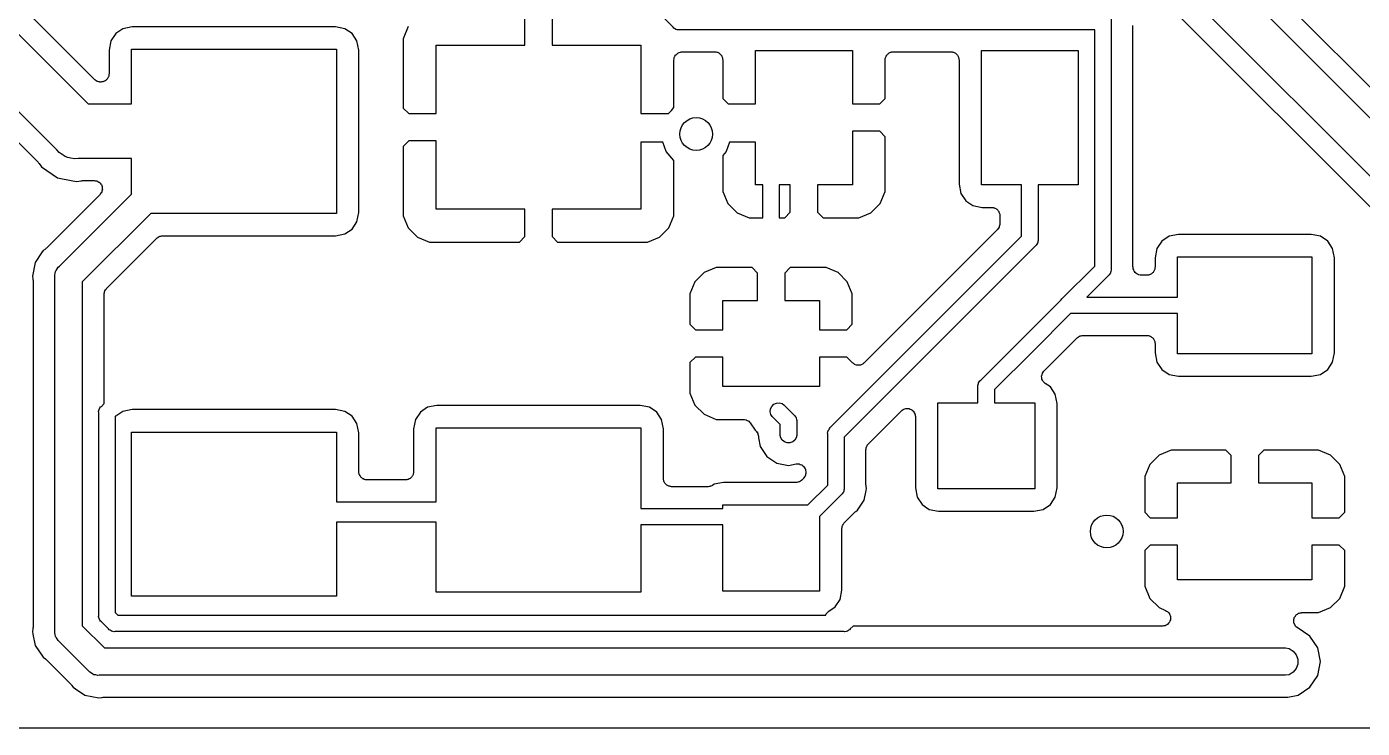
# Model space of a CAD drawing. Extents: x 86.1 to 122.5, y -104.2 to -55.1.
# Drawn here: x 93.74 to 106.16, y -104.24 to -97.72 of the extents above; entities that cross this region are included whole.
import ezdxf

# ---------------------------------------------------------------- set-up
doc = ezdxf.new("R2010")
doc.units = 0
doc.header["$MEASUREMENT"] = 0
doc.layers.add('BLACK', color=7, linetype='CONTINUOUS')

msp = doc.modelspace()

# ---------------------------------------------------------------- linework, layer by layer
at = {"layer": 'BLACK', "linetype": 'CONTINUOUS'}
for p, q in [((90.932, -95.0638), (94.3109, -98.4427)), ((94.3727, -98.2172), (91.1575, -95.002)), ((94.0182, -98.8685), (90.5062, -95.3565)), ((90.3919, -95.5295), (93.8452, -98.9828)), ((107.633, -99.6902), (103.451, -95.5085)), ((103.281, -95.6254), (107.577, -99.9212)), ((107.307, -100.191), (103.061, -95.9447)), ((99.7484, -97.7298), (98.6326, -96.614)), ((104.137, -97.3075), (107.076, -100.247)), ((103.821, -97.4878), (103.821, -99.9778)), ((97.2874, -97.7239), (97.241, -97.836)), ((98.3713, -97.8966), (98.3713, -97.6424)), ((98.6253, -97.6424), (98.6253, -97.8966)), ((104.024, -99.9461), (104.024, -97.7133)), ((94.5672, -97.7882), (94.5223, -97.8554)), ((94.6344, -97.7433), (94.5672, -97.7882)), ((94.7212, -97.726), (94.6344, -97.7433)), ((96.6112, -97.726), (94.7212, -97.726)), ((96.698, -97.7433), (96.6112, -97.726)), ((96.7652, -97.7882), (96.698, -97.7433)), ((96.8101, -97.8554), (96.7652, -97.7882)), ((97.241, -97.836), (97.241, -98.481)), ((99.7549, -97.7375), (99.7484, -97.7298)), ((99.7636, -97.7426), (99.7549, -97.7375)), ((99.7719, -97.7484), (99.7636, -97.7426)), ((99.7752, -97.7492), (99.7719, -97.7484)), ((99.7781, -97.7509), (99.7752, -97.7492)), ((99.7881, -97.7527), (99.7781, -97.7509)), ((99.7979, -97.7553), (99.7881, -97.7527)), ((99.8079, -97.7544), (99.7979, -97.7553)), ((103.669, -97.7544), (99.8079, -97.7544)), ((103.669, -99.9495), (103.669, -97.7544)), ((94.5223, -97.8554), (94.505, -97.9422)), ((94.505, -97.9422), (94.505, -98.1633)), ((94.7137, -98.4427), (94.7137, -97.9347)), ((94.7137, -97.9347), (96.6187, -97.9347)), ((96.6187, -97.9347), (96.6187, -99.4587)), ((96.8274, -97.9422), (96.8101, -97.8554)), ((96.8274, -99.4512), (96.8274, -97.9422)), ((97.5458, -98.5316), (97.5458, -97.8966)), ((97.5458, -97.8966), (98.3713, -97.8966)), ((98.6253, -97.8966), (99.4508, -97.8966)), ((99.4508, -97.8966), (99.4508, -98.5316)), ((99.7829, -97.9784), (99.7923, -97.9703)), ((99.7923, -97.9703), (99.793, -97.9699)), ((99.793, -97.9699), (99.7937, -97.9694)), ((99.7937, -97.9694), (99.8053, -97.9652)), ((99.8053, -97.9652), (99.8169, -97.9607)), ((99.8169, -97.9607), (99.8248, -97.9591)), ((99.8248, -97.9591), (99.8322, -97.9589)), ((99.8322, -97.9589), (99.8396, -97.9576)), ((99.8396, -97.9576), (100.135, -97.9576)), ((100.135, -97.9576), (100.142, -97.9588)), ((100.142, -97.9588), (100.148, -97.9588)), ((100.148, -97.9588), (100.155, -97.9611)), ((100.155, -97.9611), (100.161, -97.9622)), ((100.161, -97.9622), (100.167, -97.9656)), ((100.167, -97.9656), (100.173, -97.9678)), ((100.173, -97.9678), (100.178, -97.9721)), ((100.178, -97.9721), (100.184, -97.9755)), ((100.516, -98.4427), (100.516, -97.9447)), ((100.516, -97.9447), (101.416, -97.9447)), ((101.416, -97.9447), (101.416, -98.4427)), ((101.748, -97.9755), (101.754, -97.9721)), ((101.754, -97.9721), (101.759, -97.9678)), ((101.759, -97.9678), (101.765, -97.9656)), ((101.765, -97.9656), (101.771, -97.9622)), ((101.771, -97.9622), (101.778, -97.9611)), ((101.778, -97.9611), (101.784, -97.9588)), ((101.784, -97.9588), (101.791, -97.9588)), ((101.791, -97.9588), (101.797, -97.9576)), ((101.797, -97.9576), (102.331, -97.9576)), ((102.331, -97.9576), (102.338, -97.9588)), ((102.338, -97.9588), (102.345, -97.9588)), ((102.345, -97.9588), (102.351, -97.9611)), ((102.351, -97.9611), (102.357, -97.9622)), ((102.357, -97.9622), (102.363, -97.9656)), ((102.363, -97.9656), (102.369, -97.9678)), ((102.369, -97.9678), (102.375, -97.9721)), ((102.375, -97.9721), (102.38, -97.9755)), ((102.616, -99.1947), (102.616, -97.9447)), ((102.616, -97.9447), (103.516, -97.9447)), ((103.516, -97.9447), (103.516, -99.1947)), ((99.7556, -98.0354), (99.7577, -98.0232)), ((99.7556, -98.4768), (99.7556, -98.0354)), ((99.7577, -98.0232), (99.7596, -98.0109)), ((99.7596, -98.0109), (99.76, -98.0102)), ((99.76, -98.0102), (99.7602, -98.0093)), ((99.7602, -98.0093), (99.7664, -97.9986)), ((99.7664, -97.9986), (99.7724, -97.9877)), ((99.7724, -97.9877), (99.773, -97.9871)), ((99.773, -97.9871), (99.7734, -97.9864)), ((99.7734, -97.9864), (99.7829, -97.9784)), ((100.184, -97.9755), (100.188, -97.9806)), ((100.188, -97.9806), (100.194, -97.9849)), ((100.194, -97.9849), (100.197, -97.9906)), ((100.197, -97.9906), (100.201, -97.9957)), ((100.201, -97.9957), (100.203, -98.002)), ((100.203, -98.002), (100.207, -98.0078)), ((100.207, -98.0078), (100.208, -98.0143)), ((100.208, -98.0143), (100.21, -98.0206)), ((100.21, -98.0206), (100.21, -98.0273)), ((100.21, -98.0273), (100.211, -98.0338)), ((100.211, -98.0338), (100.211, -98.3921)), ((101.721, -98.0338), (101.722, -98.0273)), ((101.721, -98.3921), (101.721, -98.0338)), ((101.722, -98.0206), (101.724, -98.0143)), ((101.722, -98.0273), (101.722, -98.0206)), ((101.724, -98.0143), (101.726, -98.0078)), ((101.726, -98.0078), (101.729, -98.002)), ((101.729, -98.002), (101.731, -97.9957)), ((101.731, -97.9957), (101.735, -97.9906)), ((101.735, -97.9906), (101.739, -97.9849)), ((101.739, -97.9849), (101.744, -97.9806)), ((101.744, -97.9806), (101.748, -97.9755)), ((102.38, -97.9755), (102.385, -97.9806)), ((102.385, -97.9806), (102.39, -97.9849)), ((102.39, -97.9849), (102.393, -97.9906)), ((102.393, -97.9906), (102.397, -97.9957)), ((102.397, -97.9957), (102.4, -98.002)), ((102.4, -98.002), (102.403, -98.0078)), ((102.403, -98.0078), (102.404, -98.0143)), ((102.404, -98.0143), (102.406, -98.0206)), ((102.406, -98.0206), (102.406, -98.0273)), ((102.406, -98.0273), (102.408, -98.0338)), ((102.408, -98.0338), (102.408, -99.1872)), ((94.3755, -98.2191), (94.3727, -98.2172)), ((94.3776, -98.2217), (94.3755, -98.2191)), ((94.3863, -98.2266), (94.3776, -98.2217)), ((94.4778, -98.2217), (94.472, -98.225)), ((94.4821, -98.2166), (94.4778, -98.2217)), ((94.4872, -98.2123), (94.4821, -98.2166)), ((94.4905, -98.2065), (94.4872, -98.2123)), ((94.4948, -98.2014), (94.4905, -98.2065)), ((94.4971, -98.1951), (94.4948, -98.2014)), ((94.5004, -98.1894), (94.4971, -98.1951)), ((94.5016, -98.1828), (94.5004, -98.1894)), ((94.5038, -98.1765), (94.5016, -98.1828)), ((94.505, -98.1633), (94.5038, -98.1699)), ((94.5038, -98.1699), (94.5038, -98.1765)), ((94.3944, -98.2324), (94.3863, -98.2266)), ((94.3977, -98.2332), (94.3944, -98.2324)), ((94.4006, -98.2349), (94.3977, -98.2332)), ((94.4104, -98.2366), (94.4006, -98.2349)), ((94.4123, -98.2372), (94.4104, -98.2366)), ((94.4156, -98.2383), (94.4123, -98.2372)), ((94.4167, -98.2383), (94.4156, -98.2383)), ((94.42, -98.2392), (94.4167, -98.2383)), ((94.4233, -98.2389), (94.42, -98.2392)), ((94.4266, -98.2395), (94.4233, -98.2389)), ((94.4288, -98.2395), (94.4266, -98.2395)), ((94.4354, -98.2383), (94.4288, -98.2395)), ((94.442, -98.2383), (94.4354, -98.2383)), ((94.4459, -98.2369), (94.442, -98.2383)), ((94.4463, -98.2369), (94.4459, -98.2369)), ((94.4476, -98.2363), (94.4463, -98.2369)), ((94.4483, -98.2361), (94.4476, -98.2363)), ((94.4549, -98.2349), (94.4483, -98.2361)), ((94.4606, -98.2316), (94.4549, -98.2349)), ((94.4669, -98.2293), (94.4606, -98.2316)), ((94.472, -98.225), (94.4669, -98.2293)), ((94.3109, -98.4427), (94.7137, -98.4427)), ((100.211, -98.3921), (100.262, -98.4427)), ((100.262, -98.4427), (100.516, -98.4427)), ((101.416, -98.4427), (101.67, -98.4427)), ((101.67, -98.4427), (101.721, -98.3921)), ((97.241, -98.481), (97.2916, -98.5316)), ((97.2916, -98.5316), (97.5458, -98.5316)), ((99.4508, -98.5316), (99.705, -98.5316)), ((99.705, -98.5316), (99.7339, -98.5027)), ((99.7339, -98.5027), (99.7556, -98.4768)), ((101.416, -98.6967), (101.416, -99.1947)), ((101.67, -98.6967), (101.416, -98.6967)), ((101.721, -98.7473), (101.67, -98.6967)), ((97.2916, -98.7856), (97.241, -98.8362)), ((97.241, -98.8362), (97.241, -99.4812)), ((97.5458, -98.7856), (97.2916, -98.7856)), ((97.5458, -99.4206), (97.5458, -98.7856)), ((99.4508, -98.7983), (99.4508, -99.4206)), ((99.6541, -98.7983), (99.4508, -98.7983)), ((99.685, -98.8833), (99.6541, -98.7983)), ((100.274, -98.7983), (100.243, -98.8833)), ((100.516, -98.7983), (100.274, -98.7983)), ((100.516, -99.1947), (100.516, -98.7983)), ((101.721, -99.2553), (101.721, -98.7473)), ((94.0399, -98.8943), (94.0182, -98.8685)), ((94.0691, -98.9111), (94.0399, -98.8943)), ((94.0967, -98.9305), (94.0691, -98.9111)), ((94.1076, -98.9334), (94.0967, -98.9305)), ((94.1175, -98.9391), (94.1076, -98.9334)), ((94.1507, -98.9449), (94.1175, -98.9391)), ((94.1832, -98.9536), (94.1507, -98.9449)), ((94.2168, -98.9507), (94.1832, -98.9536)), ((94.7137, -98.9507), (94.2168, -98.9507)), ((94.7137, -99.2791), (94.7137, -98.9507)), ((99.7556, -98.9674), (99.685, -98.8833)), ((100.243, -98.8833), (100.211, -98.9215)), ((100.211, -98.9215), (100.211, -99.2553)), ((93.8452, -98.9828), (93.8495, -98.989)), ((93.8495, -98.989), (93.8547, -98.9944)), ((93.8547, -98.9944), (93.8761, -99.0263)), ((93.8761, -99.0263), (94.0273, -99.1274)), ((99.7556, -99.4812), (99.7556, -98.9674)), ((94.0273, -99.1274), (94.168, -99.1554)), ((94.168, -99.1554), (94.168, -99.1554)), ((94.168, -99.1554), (94.2057, -99.1629)), ((94.2057, -99.1629), (94.2433, -99.1554)), ((94.2433, -99.1554), (94.2508, -99.1552)), ((94.2508, -99.1552), (94.2582, -99.1539)), ((94.2582, -99.1539), (94.3675, -99.1539)), ((94.3675, -99.1539), (94.3774, -99.1556)), ((94.3774, -99.1556), (94.3873, -99.1565)), ((94.3873, -99.1565), (94.3903, -99.1579)), ((94.3903, -99.1579), (94.3936, -99.1585)), ((94.3936, -99.1585), (94.4022, -99.1635)), ((94.4022, -99.1635), (94.4113, -99.1677)), ((94.4113, -99.1677), (94.4136, -99.17)), ((94.4136, -99.17), (94.4165, -99.1717)), ((94.4165, -99.1717), (94.4229, -99.1794)), ((94.4229, -99.1794), (94.43, -99.1864)), ((94.43, -99.1864), (94.4314, -99.1894)), ((94.4314, -99.1894), (94.4335, -99.192)), ((94.4335, -99.192), (94.4369, -99.2014)), ((94.4369, -99.2014), (94.4411, -99.2104)), ((94.4411, -99.2104), (94.4414, -99.2137)), ((94.4414, -99.2137), (94.4426, -99.2169)), ((100.584, -99.1947), (100.516, -99.1947)), ((100.584, -99.4995), (100.584, -99.1947)), ((100.737, -99.1947), (100.737, -99.4995)), ((100.839, -99.1947), (100.737, -99.1947)), ((100.839, -99.4489), (100.839, -99.1947)), ((101.416, -99.1947), (101.093, -99.1947)), ((101.093, -99.1947), (101.093, -99.4489)), ((102.408, -99.1872), (102.425, -99.274)), ((102.99, -99.1947), (102.616, -99.1947)), ((102.99, -99.6718), (102.99, -99.1947)), ((103.516, -99.1947), (103.142, -99.1947)), ((103.142, -99.1947), (103.142, -99.7)), ((94.4214, -99.284), (93.9243, -99.7811)), ((94.0436, -99.9492), (94.7137, -99.2791)), ((94.4271, -99.2758), (94.4214, -99.284)), ((94.4335, -99.2682), (94.4271, -99.2758)), ((94.4347, -99.2651), (94.4335, -99.2682)), ((94.4366, -99.2623), (94.4347, -99.2651)), ((94.4392, -99.2527), (94.4366, -99.2623)), ((94.4426, -99.2433), (94.4392, -99.2527)), ((94.4426, -99.2169), (94.4426, -99.2268)), ((94.4426, -99.2268), (94.4435, -99.2367)), ((94.4435, -99.2367), (94.4426, -99.24)), ((94.4426, -99.24), (94.4426, -99.2433)), ((100.211, -99.2553), (100.258, -99.3674)), ((101.675, -99.3674), (101.721, -99.2553)), ((102.425, -99.274), (102.47, -99.3412)), ((94.8933, -99.4587), (94.2565, -100.096)), ((96.6187, -99.4587), (94.8933, -99.4587)), ((96.8101, -99.538), (96.8274, -99.4512)), ((98.3713, -99.4206), (97.5458, -99.4206)), ((98.3713, -99.6748), (98.3713, -99.4206)), ((99.4508, -99.4206), (98.6253, -99.4206)), ((98.6253, -99.4206), (98.6253, -99.6748)), ((100.258, -99.3674), (100.344, -99.4531)), ((100.344, -99.4531), (100.456, -99.4995)), ((100.789, -99.4995), (100.839, -99.4489)), ((101.093, -99.4489), (101.144, -99.4995)), ((101.477, -99.4995), (101.589, -99.4531)), ((101.589, -99.4531), (101.675, -99.3674)), ((102.47, -99.3412), (102.537, -99.3861)), ((102.537, -99.3861), (102.624, -99.4034)), ((102.624, -99.4034), (102.711, -99.4034)), ((102.711, -99.4034), (102.717, -99.4045)), ((102.717, -99.4045), (102.724, -99.4045)), ((102.724, -99.4045), (102.73, -99.4068)), ((102.73, -99.4068), (102.737, -99.408)), ((102.737, -99.408), (102.742, -99.4113)), ((102.742, -99.4113), (102.749, -99.4136)), ((102.749, -99.4136), (102.754, -99.4179)), ((102.754, -99.4179), (102.76, -99.4212)), ((102.76, -99.4212), (102.764, -99.4263)), ((102.764, -99.4263), (102.769, -99.4306)), ((102.769, -99.4306), (102.772, -99.4364)), ((102.772, -99.4364), (102.777, -99.4415)), ((102.777, -99.4415), (102.779, -99.4477)), ((102.779, -99.4477), (102.782, -99.4535)), ((102.782, -99.4535), (102.783, -99.4601)), ((102.783, -99.4601), (102.786, -99.4663)), ((96.7652, -99.6052), (96.8101, -99.538)), ((97.241, -99.4812), (97.2874, -99.5933)), ((99.7092, -99.5933), (99.7556, -99.4812)), ((100.456, -99.4995), (100.584, -99.4995)), ((100.737, -99.4995), (100.789, -99.4995)), ((101.144, -99.4995), (101.477, -99.4995)), ((102.781, -99.585), (102.78, -99.5883)), ((102.782, -99.5821), (102.781, -99.585)), ((102.784, -99.5723), (102.782, -99.5821)), ((102.786, -99.5627), (102.784, -99.5723)), ((102.786, -99.4663), (102.786, -99.473)), ((102.786, -99.473), (102.787, -99.4796)), ((102.787, -99.5561), (102.786, -99.5594)), ((102.786, -99.5594), (102.786, -99.5627)), ((102.787, -99.4796), (102.787, -99.5561)), ((94.5013, -100.138), (94.9497, -99.6897)), ((94.9497, -99.6897), (94.9524, -99.6878)), ((94.9524, -99.6878), (94.9546, -99.6852)), ((94.9546, -99.6852), (94.9632, -99.6802)), ((94.9632, -99.6802), (94.9713, -99.6745)), ((94.9713, -99.6745), (94.9746, -99.6736)), ((94.9746, -99.6736), (94.9775, -99.672)), ((94.9775, -99.672), (94.9873, -99.6702)), ((94.9873, -99.6702), (94.9969, -99.6677)), ((94.9969, -99.6677), (95.0002, -99.668)), ((95.0002, -99.668), (95.0035, -99.6674)), ((95.0035, -99.6674), (96.6112, -99.6674)), ((96.6112, -99.6674), (96.698, -99.6501)), ((96.698, -99.6501), (96.7652, -99.6052)), ((97.2874, -99.5933), (97.3731, -99.679)), ((97.3731, -99.679), (97.4852, -99.7254)), ((98.3207, -99.7254), (98.3713, -99.6748)), ((98.6253, -99.6748), (98.6759, -99.7254)), ((99.5114, -99.7254), (99.6234, -99.679)), ((99.6234, -99.679), (99.7092, -99.5933)), ((101.211, -101.45), (102.99, -99.6718)), ((102.764, -99.61), (101.526, -100.848)), ((102.766, -99.6072), (102.764, -99.61)), ((102.769, -99.605), (102.766, -99.6072)), ((102.774, -99.5964), (102.769, -99.605)), ((102.78, -99.5883), (102.774, -99.5964)), ((103.143, -99.7101), (103.141, -99.7199)), ((103.142, -99.7), (103.143, -99.7101)), ((104.36, -99.6723), (104.293, -99.7172)), ((104.447, -99.655), (104.36, -99.6723)), ((105.682, -99.655), (104.447, -99.655)), ((105.768, -99.6723), (105.682, -99.655)), ((105.836, -99.7172), (105.768, -99.6723)), ((93.8772, -99.8262), (93.8184, -99.9141)), ((93.8914, -99.8049), (93.8772, -99.8262)), ((93.8772, -99.8262), (93.8772, -99.8262)), ((93.9127, -99.7906), (93.8914, -99.8049)), ((93.9181, -99.7854), (93.9127, -99.7906)), ((93.9243, -99.7811), (93.9181, -99.7854)), ((97.4852, -99.7254), (98.3207, -99.7254)), ((98.6759, -99.7254), (99.5114, -99.7254)), ((103.118, -99.7596), (101.339, -101.538)), ((103.125, -99.7531), (103.118, -99.7596)), ((103.131, -99.7443), (103.125, -99.7531)), ((103.136, -99.7361), (103.131, -99.7443)), ((103.137, -99.7328), (103.136, -99.7361)), ((103.139, -99.7298), (103.137, -99.7328)), ((103.141, -99.7199), (103.139, -99.7298)), ((104.248, -99.7844), (104.231, -99.8712)), ((104.293, -99.7172), (104.248, -99.7844)), ((105.881, -99.7844), (105.836, -99.7172)), ((105.898, -99.8712), (105.881, -99.7844)), ((93.8184, -99.9141), (93.7928, -100.043)), ((94.0223, -99.9746), (94.0307, -99.96)), ((94.0307, -99.96), (94.0436, -99.9492)), ((103.365, -100.253), (103.669, -99.9495)), ((104.025, -99.9535), (104.024, -99.9461)), ((104.026, -99.9609), (104.025, -99.9535)), ((104.231, -99.9581), (104.229, -99.9647)), ((104.231, -99.8712), (104.231, -99.9581)), ((104.439, -100.237), (104.439, -99.8637)), ((104.439, -99.8637), (105.689, -99.8637)), ((105.689, -99.8637), (105.689, -100.764)), ((105.898, -100.756), (105.898, -99.8712)), ((93.7928, -100.043), (93.7978, -100.068)), ((93.7978, -100.068), (93.798, -100.076)), ((93.798, -100.076), (93.7993, -100.083)), ((93.7993, -100.083), (93.7993, -103.305)), ((94.001, -100.032), (94.0054, -100.015)), ((94.0025, -100.048), (94.001, -100.032)), ((94.0025, -103.339), (94.0025, -100.048)), ((94.0054, -100.015), (94.0083, -99.9988)), ((94.0083, -99.9988), (94.0111, -99.9939)), ((94.0111, -99.9939), (94.0126, -99.9884)), ((94.0126, -99.9884), (94.0223, -99.9746)), ((100.038, -100.009), (99.9522, -100.095)), ((100.15, -99.9629), (100.038, -100.009)), ((100.483, -99.9629), (100.15, -99.9629)), ((100.534, -100.014), (100.483, -99.9629)), ((100.534, -100.268), (100.534, -100.014)), ((100.838, -99.9629), (100.788, -100.014)), ((100.788, -100.014), (100.788, -100.268)), ((101.171, -99.9629), (100.838, -99.9629)), ((101.283, -100.009), (101.171, -99.9629)), ((101.369, -100.095), (101.283, -100.009)), ((103.796, -100.037), (103.596, -100.237)), ((103.804, -100.031), (103.796, -100.037)), ((103.809, -100.022), (103.804, -100.031)), ((103.815, -100.014), (103.809, -100.022)), ((103.816, -100.011), (103.815, -100.014)), ((103.817, -100.008), (103.816, -100.011)), ((103.819, -99.9976), (103.817, -100.008)), ((103.822, -99.9878), (103.819, -99.9976)), ((103.821, -99.9778), (103.822, -99.9878)), ((104.028, -99.973), (104.026, -99.9609)), ((104.033, -99.9845), (104.028, -99.973)), ((104.037, -99.9962), (104.033, -99.9845)), ((104.037, -99.9968), (104.037, -99.9962)), ((104.038, -99.9976), (104.037, -99.9968)), ((104.046, -100.007), (104.038, -99.9976)), ((104.054, -100.016), (104.046, -100.007)), ((104.055, -100.017), (104.054, -100.016)), ((104.055, -100.018), (104.055, -100.017)), ((104.066, -100.023), (104.055, -100.018)), ((104.077, -100.03), (104.066, -100.023)), ((104.078, -100.03), (104.077, -100.03)), ((104.091, -100.032), (104.078, -100.03)), ((104.078, -100.03), (104.078, -100.03)), ((104.103, -100.034), (104.091, -100.032)), ((104.154, -100.034), (104.103, -100.034)), ((104.161, -100.033), (104.154, -100.034)), ((104.168, -100.033), (104.161, -100.033)), ((104.174, -100.031), (104.168, -100.033)), ((104.18, -100.03), (104.174, -100.031)), ((104.186, -100.026), (104.18, -100.03)), ((104.192, -100.024), (104.186, -100.026)), ((104.198, -100.02), (104.192, -100.024)), ((104.203, -100.016), (104.198, -100.02)), ((104.208, -100.011), (104.203, -100.016)), ((104.213, -100.007), (104.208, -100.011)), ((104.216, -100.001), (104.213, -100.007)), ((104.22, -99.9962), (104.216, -100.001)), ((104.223, -99.9899), (104.22, -99.9962)), ((104.226, -99.9842), (104.223, -99.9899)), ((104.227, -99.9776), (104.226, -99.9842)), ((104.229, -99.9713), (104.227, -99.9776)), ((104.229, -99.9647), (104.229, -99.9713)), ((94.2565, -100.096), (94.2565, -103.292)), ((94.4597, -100.211), (94.4603, -100.208)), ((94.46, -100.205), (94.4625, -100.195)), ((94.4603, -100.208), (94.46, -100.205)), ((94.4625, -100.195), (94.4643, -100.185)), ((94.4643, -100.185), (94.4659, -100.182)), ((94.4659, -100.182), (94.4668, -100.179)), ((94.4668, -100.179), (94.4725, -100.171)), ((94.4725, -100.171), (94.4775, -100.162)), ((94.4775, -100.162), (94.4801, -100.16)), ((94.4801, -100.16), (94.482, -100.157)), ((94.482, -100.157), (94.5013, -100.138)), ((94.5013, -100.138), (94.5013, -100.138)), ((99.9522, -100.095), (99.9058, -100.207)), ((99.9058, -100.207), (99.9058, -100.49)), ((101.415, -100.207), (101.369, -100.095)), ((101.415, -100.49), (101.415, -100.207)), ((94.4597, -101.225), (94.4597, -100.211)), ((100.211, -100.541), (100.211, -100.268)), ((100.211, -100.268), (100.534, -100.268)), ((100.788, -100.268), (101.111, -100.268)), ((101.111, -100.268), (101.111, -100.541)), ((102.609, -101.009), (103.356, -100.262)), ((103.356, -100.262), (103.362, -100.254)), ((103.362, -100.254), (103.365, -100.253)), ((103.596, -100.237), (104.439, -100.237)), ((103.444, -100.39), (103.09, -100.744)), ((104.439, -100.39), (103.444, -100.39)), ((104.439, -100.764), (104.439, -100.39)), ((99.9058, -100.49), (99.9564, -100.541)), ((99.9564, -100.541), (100.211, -100.541)), ((101.111, -100.541), (101.365, -100.541)), ((101.365, -100.541), (101.415, -100.49)), ((103.22, -100.901), (103.506, -100.615)), ((103.506, -100.615), (103.508, -100.613)), ((103.508, -100.613), (103.51, -100.611)), ((103.51, -100.611), (103.519, -100.606)), ((103.519, -100.606), (103.527, -100.6)), ((103.527, -100.6), (103.531, -100.599)), ((103.531, -100.599), (103.533, -100.598)), ((103.533, -100.598), (103.543, -100.596)), ((103.543, -100.596), (103.553, -100.593)), ((103.553, -100.593), (103.556, -100.594)), ((103.556, -100.594), (103.559, -100.593)), ((103.559, -100.593), (104.154, -100.593)), ((104.154, -100.593), (104.161, -100.594)), ((104.161, -100.594), (104.168, -100.594)), ((104.168, -100.594), (104.174, -100.597)), ((104.174, -100.597), (104.18, -100.598)), ((104.18, -100.598), (104.186, -100.601)), ((104.186, -100.601), (104.192, -100.603)), ((104.192, -100.603), (104.198, -100.608)), ((104.198, -100.608), (104.203, -100.611)), ((104.203, -100.611), (104.208, -100.616)), ((104.208, -100.616), (104.213, -100.62)), ((104.213, -100.62), (104.216, -100.626)), ((104.216, -100.626), (104.22, -100.631)), ((104.22, -100.631), (104.223, -100.637)), ((104.223, -100.637), (104.226, -100.643)), ((104.226, -100.643), (104.227, -100.65)), ((104.227, -100.65), (104.229, -100.656)), ((104.229, -100.656), (104.229, -100.663)), ((104.229, -100.663), (104.231, -100.669)), ((104.231, -100.669), (104.231, -100.756)), ((99.9564, -100.795), (99.9058, -100.845)), ((100.211, -100.795), (99.9564, -100.795)), ((100.211, -101.068), (100.211, -100.795)), ((101.365, -100.795), (101.111, -100.795)), ((101.111, -100.795), (101.111, -101.068)), ((101.418, -100.848), (101.365, -100.795)), ((103.09, -100.744), (102.737, -101.097)), ((104.231, -100.756), (104.248, -100.843)), ((105.689, -100.764), (104.439, -100.764)), ((105.881, -100.843), (105.898, -100.756)), ((99.9058, -100.845), (99.9058, -101.128)), ((101.424, -100.852), (101.418, -100.848)), ((101.429, -100.857), (101.424, -100.852)), ((101.435, -100.86), (101.429, -100.857)), ((101.44, -100.863), (101.435, -100.86)), ((101.446, -100.865), (101.44, -100.863)), ((101.453, -100.868), (101.446, -100.865)), ((101.459, -100.869), (101.453, -100.868)), ((101.466, -100.87), (101.459, -100.869)), ((101.472, -100.87), (101.466, -100.87)), ((101.479, -100.87), (101.472, -100.87)), ((101.485, -100.869), (101.479, -100.87)), ((101.492, -100.868), (101.485, -100.869)), ((101.498, -100.865), (101.492, -100.868)), ((101.504, -100.863), (101.498, -100.865)), ((101.51, -100.86), (101.504, -100.863)), ((101.516, -100.857), (101.51, -100.86)), ((101.521, -100.852), (101.516, -100.857)), ((101.526, -100.848), (101.521, -100.852)), ((103.18, -100.958), (103.183, -100.946)), ((103.183, -100.944), (103.19, -100.934)), ((103.183, -100.945), (103.183, -100.944)), ((103.183, -100.946), (103.183, -100.945)), ((103.19, -100.934), (103.197, -100.924)), ((103.197, -100.924), (103.198, -100.923)), ((103.198, -100.923), (103.22, -100.901)), ((103.198, -100.923), (103.198, -100.923)), ((104.248, -100.843), (104.293, -100.91)), ((104.293, -100.91), (104.36, -100.955)), ((105.768, -100.955), (105.836, -100.91)), ((105.836, -100.91), (105.881, -100.843)), ((101.111, -101.068), (100.211, -101.068)), ((102.583, -101.059), (102.586, -101.049)), ((102.584, -101.069), (102.583, -101.059)), ((102.584, -101.218), (102.584, -101.069)), ((102.586, -101.049), (102.588, -101.039)), ((102.588, -101.039), (102.59, -101.036)), ((102.59, -101.033), (102.596, -101.024)), ((102.59, -101.036), (102.59, -101.033)), ((102.596, -101.024), (102.601, -101.016)), ((102.601, -101.016), (102.609, -101.009)), ((103.176, -100.97), (103.18, -100.958)), ((103.177, -100.971), (103.176, -100.97)), ((103.178, -100.984), (103.176, -100.971)), ((103.176, -100.971), (103.177, -100.971)), ((103.179, -100.996), (103.178, -100.984)), ((103.179, -100.997), (103.179, -100.996)), ((103.179, -100.998), (103.179, -100.997)), ((103.185, -101.009), (103.179, -100.998)), ((103.19, -101.02), (103.185, -101.009)), ((103.191, -101.021), (103.19, -101.02)), ((103.2, -101.03), (103.191, -101.021)), ((103.191, -101.021), (103.191, -101.021)), ((103.209, -101.039), (103.2, -101.03)), ((103.21, -101.04), (103.209, -101.039)), ((103.209, -101.039), (103.209, -101.039)), ((103.257, -101.071), (103.21, -101.04)), ((103.302, -101.138), (103.257, -101.071)), ((104.36, -100.955), (104.447, -100.972)), ((104.447, -100.972), (105.682, -100.972)), ((105.682, -100.972), (105.768, -100.955)), ((99.9058, -101.128), (99.9522, -101.24)), ((102.737, -101.097), (102.737, -101.218)), ((103.319, -101.225), (103.302, -101.138)), ((94.408, -101.301), (94.4106, -101.291)), ((94.4089, -101.311), (94.408, -101.301)), ((94.4089, -103.194), (94.4089, -101.311)), ((94.4106, -101.291), (94.4124, -101.281)), ((94.4124, -101.281), (94.4141, -101.278)), ((94.4141, -101.278), (94.415, -101.275)), ((94.415, -101.275), (94.4208, -101.267)), ((94.4208, -101.267), (94.4258, -101.258)), ((94.4258, -101.258), (94.4335, -101.252)), ((94.4335, -101.252), (94.4597, -101.225)), ((94.6344, -101.299), (94.5782, -101.337)), ((94.7212, -101.282), (94.6344, -101.299)), ((96.6112, -101.282), (94.7212, -101.282)), ((96.698, -101.299), (96.6112, -101.282)), ((96.7652, -101.344), (96.698, -101.299)), ((97.3993, -101.306), (97.3544, -101.373)), ((97.4665, -101.261), (97.3993, -101.306)), ((97.5533, -101.244), (97.4665, -101.261)), ((99.4433, -101.244), (97.5533, -101.244)), ((99.5301, -101.261), (99.4433, -101.244)), ((99.5973, -101.306), (99.5301, -101.261)), ((99.6422, -101.373), (99.5973, -101.306)), ((99.9522, -101.24), (100.038, -101.326)), ((100.038, -101.326), (100.15, -101.373)), ((100.652, -101.303), (100.655, -101.276)), ((100.659, -101.329), (100.652, -101.303)), ((100.655, -101.276), (100.666, -101.252)), ((100.666, -101.252), (100.685, -101.233)), ((100.685, -101.233), (100.71, -101.222)), ((100.71, -101.222), (100.736, -101.219)), ((100.736, -101.219), (100.762, -101.226)), ((100.762, -101.226), (100.779, -101.238)), ((100.779, -101.238), (100.874, -101.333)), ((101.565, -101.6), (101.872, -101.293)), ((101.872, -101.293), (101.88, -101.287)), ((101.88, -101.287), (101.888, -101.281)), ((101.888, -101.281), (101.891, -101.28)), ((101.891, -101.28), (101.894, -101.278)), ((101.894, -101.278), (101.903, -101.275)), ((101.903, -101.275), (101.912, -101.272)), ((101.912, -101.272), (101.916, -101.272)), ((101.916, -101.272), (101.919, -101.271)), ((101.919, -101.271), (101.929, -101.272)), ((101.929, -101.272), (101.939, -101.272)), ((101.939, -101.272), (101.942, -101.273)), ((101.942, -101.273), (101.945, -101.273)), ((101.945, -101.273), (101.954, -101.277)), ((101.954, -101.277), (101.964, -101.281)), ((101.964, -101.281), (101.966, -101.283)), ((101.966, -101.283), (101.969, -101.284)), ((101.969, -101.284), (101.976, -101.291)), ((101.976, -101.291), (101.984, -101.298)), ((101.984, -101.298), (101.986, -101.301)), ((101.986, -101.301), (101.988, -101.303)), ((101.988, -101.303), (101.992, -101.312)), ((101.992, -101.312), (101.997, -101.321)), ((101.997, -101.321), (101.998, -101.324)), ((101.998, -101.324), (101.999, -101.327)), ((102.211, -102.018), (102.211, -101.218)), ((102.211, -101.218), (102.584, -101.218)), ((102.737, -101.218), (103.111, -101.218)), ((103.111, -101.218), (103.111, -102.018)), ((103.319, -102.01), (103.319, -101.225)), ((94.5639, -101.343), (94.5613, -101.344)), ((94.5613, -101.344), (94.5613, -103.166)), ((94.574, -101.339), (94.5639, -101.343)), ((94.5759, -101.338), (94.574, -101.339)), ((94.5782, -101.337), (94.5759, -101.338)), ((96.8101, -101.411), (96.7652, -101.344)), ((96.8274, -101.498), (96.8101, -101.411)), ((97.3544, -101.373), (97.3371, -101.46)), ((99.6595, -101.46), (99.6422, -101.373)), ((100.15, -101.373), (100.404, -101.373)), ((100.404, -101.373), (100.414, -101.374)), ((100.414, -101.374), (100.425, -101.376)), ((100.425, -101.376), (100.427, -101.377)), ((100.427, -101.377), (100.43, -101.377)), ((100.43, -101.377), (100.439, -101.382)), ((100.439, -101.382), (100.449, -101.387)), ((100.449, -101.387), (100.451, -101.389)), ((100.451, -101.389), (100.453, -101.39)), ((100.453, -101.39), (100.46, -101.399)), ((100.46, -101.399), (100.467, -101.406)), ((100.467, -101.406), (100.513, -101.474)), ((100.671, -101.345), (100.659, -101.329)), ((100.746, -101.421), (100.671, -101.345)), ((100.746, -101.523), (100.746, -101.421)), ((100.874, -101.333), (100.882, -101.339)), ((100.882, -101.339), (100.887, -101.348)), ((100.887, -101.348), (100.893, -101.356)), ((100.893, -101.356), (100.893, -101.36)), ((100.893, -101.36), (100.895, -101.363)), ((100.895, -101.363), (100.897, -101.373)), ((100.897, -101.373), (100.899, -101.382)), ((100.899, -101.382), (100.899, -101.392)), ((100.899, -101.392), (100.899, -101.523)), ((101.204, -101.457), (101.211, -101.45)), ((101.999, -101.327), (102, -101.337)), ((102, -101.337), (102.002, -101.347)), ((102.002, -101.347), (102.002, -102.01)), ((94.7137, -103.015), (94.7137, -101.491)), ((94.7137, -101.491), (96.6187, -101.491)), ((96.6187, -101.491), (96.6187, -102.138)), ((96.8274, -101.859), (96.8274, -101.498)), ((97.3371, -101.46), (97.3371, -101.859)), ((97.5458, -102.138), (97.5458, -101.453)), ((97.5458, -101.453), (99.4508, -101.453)), ((99.4508, -101.453), (99.4508, -102.202)), ((99.6595, -101.922), (99.6595, -101.46)), ((100.513, -101.474), (100.521, -101.483)), ((100.521, -101.483), (100.523, -101.485)), ((100.523, -101.485), (100.525, -101.487)), ((100.525, -101.487), (100.53, -101.496)), ((100.53, -101.496), (100.536, -101.504)), ((100.536, -101.504), (100.537, -101.507)), ((100.537, -101.507), (100.538, -101.51)), ((100.538, -101.51), (100.54, -101.52)), ((100.54, -101.52), (100.543, -101.53)), ((100.543, -101.53), (100.542, -101.533)), ((100.542, -101.533), (100.543, -101.536)), ((100.543, -101.536), (100.543, -101.544)), ((100.543, -101.544), (100.559, -101.625)), ((100.75, -101.543), (100.746, -101.523)), ((100.763, -101.566), (100.75, -101.543)), ((100.784, -101.583), (100.763, -101.566)), ((100.882, -101.566), (100.861, -101.583)), ((100.895, -101.543), (100.882, -101.566)), ((100.899, -101.523), (100.895, -101.543)), ((101.186, -101.5), (101.189, -101.49)), ((101.187, -101.51), (101.186, -101.5)), ((101.187, -101.984), (101.187, -101.51)), ((101.189, -101.49), (101.19, -101.48)), ((101.19, -101.48), (101.192, -101.477)), ((101.192, -101.477), (101.193, -101.474)), ((101.193, -101.474), (101.199, -101.466)), ((101.199, -101.466), (101.204, -101.457)), ((101.339, -101.538), (101.339, -102.012)), ((100.559, -101.625), (100.621, -101.718)), ((100.809, -101.592), (100.784, -101.583)), ((100.836, -101.592), (100.809, -101.592)), ((100.861, -101.583), (100.836, -101.592)), ((101.542, -101.654), (101.543, -101.651)), ((101.542, -101.98), (101.542, -101.654)), ((101.543, -101.647), (101.545, -101.638)), ((101.543, -101.651), (101.543, -101.647)), ((101.545, -101.638), (101.547, -101.628)), ((101.547, -101.628), (101.549, -101.625)), ((101.549, -101.625), (101.55, -101.622)), ((101.55, -101.622), (101.555, -101.613)), ((101.555, -101.613), (101.56, -101.605)), ((101.56, -101.605), (101.563, -101.603)), ((101.563, -101.603), (101.565, -101.6)), ((104.379, -101.659), (104.267, -101.705)), ((104.887, -101.659), (104.379, -101.659)), ((104.937, -101.71), (104.887, -101.659)), ((105.242, -101.659), (105.191, -101.71)), ((105.75, -101.659), (105.242, -101.659)), ((105.862, -101.705), (105.75, -101.659)), ((100.621, -101.718), (100.713, -101.779)), ((100.713, -101.779), (100.822, -101.801)), ((100.822, -101.801), (100.893, -101.787)), ((100.893, -101.787), (100.893, -101.787)), ((100.893, -101.787), (100.894, -101.787)), ((100.894, -101.787), (100.907, -101.787)), ((100.907, -101.787), (100.919, -101.786)), ((100.919, -101.786), (100.92, -101.787)), ((100.92, -101.787), (100.921, -101.787)), ((100.921, -101.787), (100.932, -101.791)), ((100.932, -101.791), (100.944, -101.795)), ((100.944, -101.795), (100.945, -101.795)), ((100.945, -101.795), (100.945, -101.796)), ((100.945, -101.796), (100.955, -101.804)), ((100.955, -101.804), (100.965, -101.812)), ((100.965, -101.812), (100.965, -101.812)), ((100.965, -101.812), (100.966, -101.813)), ((100.966, -101.813), (100.972, -101.824)), ((104.181, -101.791), (104.134, -101.903)), ((104.267, -101.705), (104.181, -101.791)), ((104.937, -101.964), (104.937, -101.71)), ((105.191, -101.71), (105.191, -101.964)), ((105.948, -101.791), (105.862, -101.705)), ((105.994, -101.903), (105.948, -101.791)), ((96.8285, -101.866), (96.8274, -101.859)), ((96.8285, -101.872), (96.8285, -101.866)), ((96.8308, -101.878), (96.8285, -101.872)), ((96.8319, -101.885), (96.8308, -101.878)), ((96.8353, -101.891), (96.8319, -101.885)), ((96.8376, -101.897), (96.8353, -101.891)), ((96.8418, -101.902), (96.8376, -101.897)), ((96.8452, -101.908), (96.8418, -101.902)), ((96.8503, -101.912), (96.8452, -101.908)), ((96.8546, -101.917), (96.8503, -101.912)), ((96.8603, -101.921), (96.8546, -101.917)), ((96.8655, -101.925), (96.8603, -101.921)), ((96.8717, -101.927), (96.8655, -101.925)), ((96.8775, -101.931), (96.8717, -101.927)), ((96.8841, -101.932), (96.8775, -101.931)), ((96.8903, -101.934), (96.8841, -101.932)), ((96.897, -101.934), (96.8903, -101.934)), ((96.9036, -101.935), (96.897, -101.934)), ((97.2609, -101.935), (96.9036, -101.935)), ((97.2675, -101.934), (97.2609, -101.935)), ((97.2741, -101.934), (97.2675, -101.934)), ((97.2804, -101.932), (97.2741, -101.934)), ((97.287, -101.931), (97.2804, -101.932)), ((97.2927, -101.927), (97.287, -101.931)), ((97.299, -101.925), (97.2927, -101.927)), ((97.3041, -101.921), (97.299, -101.925)), ((97.3099, -101.917), (97.3041, -101.921)), ((97.3142, -101.912), (97.3099, -101.917)), ((97.3193, -101.908), (97.3142, -101.912)), ((97.3226, -101.902), (97.3193, -101.908)), ((97.3269, -101.897), (97.3226, -101.902)), ((97.3292, -101.891), (97.3269, -101.897)), ((97.3325, -101.885), (97.3292, -101.891)), ((97.3337, -101.878), (97.3325, -101.885)), ((97.3359, -101.872), (97.3337, -101.878)), ((97.3371, -101.859), (97.3359, -101.866)), ((97.3359, -101.866), (97.3359, -101.872)), ((99.6606, -101.929), (99.6595, -101.922)), ((99.6606, -101.936), (99.6606, -101.929)), ((99.6629, -101.942), (99.6606, -101.936)), ((99.664, -101.949), (99.6629, -101.942)), ((100.933, -101.946), (100.925, -101.952)), ((100.942, -101.941), (100.933, -101.946)), ((100.944, -101.939), (100.942, -101.941)), ((100.946, -101.937), (100.944, -101.939)), ((100.961, -101.922), (100.946, -101.937)), ((100.963, -101.919), (100.961, -101.922)), ((100.966, -101.917), (100.963, -101.919)), ((100.971, -101.908), (100.966, -101.917)), ((100.976, -101.9), (100.971, -101.908)), ((100.972, -101.824), (100.978, -101.834)), ((100.977, -101.897), (100.976, -101.9)), ((100.979, -101.894), (100.977, -101.897)), ((100.978, -101.834), (100.979, -101.835)), ((100.979, -101.835), (100.979, -101.836)), ((100.979, -101.836), (100.981, -101.848)), ((100.981, -101.884), (100.979, -101.894)), ((100.981, -101.848), (100.984, -101.86)), ((100.983, -101.875), (100.981, -101.884)), ((100.984, -101.86), (100.983, -101.861)), ((100.983, -101.861), (100.984, -101.862)), ((100.984, -101.868), (100.983, -101.871)), ((100.983, -101.871), (100.983, -101.875)), ((100.984, -101.862), (100.984, -101.868)), ((104.134, -101.903), (104.134, -102.236)), ((105.994, -102.236), (105.994, -101.903)), ((99.6674, -101.954), (99.664, -101.949)), ((99.6697, -101.961), (99.6674, -101.954)), ((99.6739, -101.966), (99.6697, -101.961)), ((99.6773, -101.971), (99.6739, -101.966)), ((99.6824, -101.976), (99.6773, -101.971)), ((99.6867, -101.981), (99.6824, -101.976)), ((99.6924, -101.984), (99.6867, -101.981)), ((99.6976, -101.988), (99.6924, -101.984)), ((99.7038, -101.991), (99.6976, -101.988)), ((99.7096, -101.994), (99.7038, -101.991)), ((99.7162, -101.995), (99.7096, -101.994)), ((99.7224, -101.998), (99.7162, -101.995)), ((99.7291, -101.998), (99.7224, -101.998)), ((99.7357, -101.999), (99.7291, -101.998)), ((100.075, -101.999), (99.7357, -101.999)), ((100.084, -101.997), (100.075, -101.999)), ((100.093, -101.997), (100.084, -101.997)), ((100.097, -101.995), (100.093, -101.997)), ((100.101, -101.994), (100.097, -101.995)), ((100.109, -101.99), (100.101, -101.994)), ((100.117, -101.986), (100.109, -101.99)), ((100.131, -101.976), (100.117, -101.986)), ((100.218, -101.959), (100.131, -101.976)), ((100.893, -101.959), (100.218, -101.959)), ((100.896, -101.958), (100.893, -101.959)), ((100.899, -101.959), (100.896, -101.958)), ((100.909, -101.956), (100.899, -101.959)), ((100.919, -101.954), (100.909, -101.956)), ((100.922, -101.953), (100.919, -101.954)), ((100.925, -101.952), (100.922, -101.953)), ((101.003, -102.168), (101.187, -101.984)), ((101.322, -102.065), (101.315, -102.072)), ((101.327, -102.056), (101.322, -102.065)), ((101.333, -102.048), (101.327, -102.056)), ((101.334, -102.045), (101.333, -102.048)), ((101.336, -102.042), (101.334, -102.045)), ((101.337, -102.032), (101.336, -102.042)), ((101.34, -102.022), (101.337, -102.032)), ((101.339, -102.012), (101.34, -102.022)), ((101.526, -102.124), (101.544, -102.035)), ((101.544, -101.988), (101.542, -101.98)), ((101.544, -101.995), (101.544, -101.988)), ((101.548, -102.015), (101.544, -101.995)), ((101.544, -102.035), (101.548, -102.015)), ((102.002, -102.01), (102.019, -102.097)), ((103.111, -102.018), (102.211, -102.018)), ((103.302, -102.097), (103.319, -102.01)), ((104.439, -102.287), (104.439, -101.964)), ((104.439, -101.964), (104.937, -101.964)), ((105.191, -101.964), (105.689, -101.964)), ((105.689, -101.964), (105.689, -102.287)), ((96.6187, -102.138), (97.5458, -102.138)), ((100.211, -102.202), (100.211, -102.168)), ((100.211, -102.168), (101.003, -102.168)), ((101.315, -102.072), (101.111, -102.275)), ((101.464, -102.217), (101.526, -102.124)), ((102.019, -102.097), (102.064, -102.164)), ((102.064, -102.164), (102.131, -102.209)), ((103.19, -102.209), (103.257, -102.164)), ((103.257, -102.164), (103.302, -102.097)), ((99.4508, -102.202), (100.211, -102.202)), ((101.111, -102.275), (101.111, -102.968)), ((101.342, -102.331), (101.436, -102.238)), ((101.436, -102.238), (101.442, -102.233)), ((101.442, -102.233), (101.447, -102.228)), ((101.447, -102.228), (101.464, -102.217)), ((102.131, -102.209), (102.218, -102.226)), ((102.218, -102.226), (103.103, -102.226)), ((103.103, -102.226), (103.19, -102.209)), ((104.134, -102.236), (104.185, -102.287)), ((104.185, -102.287), (104.439, -102.287)), ((105.689, -102.287), (105.943, -102.287)), ((105.943, -102.287), (105.994, -102.236)), ((97.5458, -102.329), (96.6187, -102.329)), ((96.6187, -102.329), (96.6187, -103.015)), ((97.5458, -102.977), (97.5458, -102.329)), ((100.211, -102.354), (99.4508, -102.354)), ((99.4508, -102.354), (99.4508, -102.977)), ((100.211, -102.968), (100.211, -102.354)), ((101.319, -102.386), (101.32, -102.382)), ((101.319, -102.96), (101.319, -102.386)), ((101.32, -102.379), (101.321, -102.375)), ((101.32, -102.382), (101.32, -102.379)), ((101.321, -102.372), (101.322, -102.367)), ((101.321, -102.375), (101.321, -102.372)), ((101.322, -102.367), (101.324, -102.36)), ((101.324, -102.36), (101.326, -102.357)), ((101.326, -102.354), (101.329, -102.35)), ((101.326, -102.357), (101.326, -102.354)), ((101.329, -102.35), (101.33, -102.347)), ((101.33, -102.347), (101.334, -102.343)), ((101.334, -102.343), (101.337, -102.337)), ((101.337, -102.337), (101.34, -102.335)), ((101.34, -102.335), (101.342, -102.332)), ((101.342, -102.332), (101.342, -102.331)), ((101.342, -102.331), (101.342, -102.331)), ((104.185, -102.541), (104.134, -102.591)), ((104.439, -102.541), (104.185, -102.541)), ((104.439, -102.864), (104.439, -102.541)), ((105.943, -102.541), (105.689, -102.541)), ((105.689, -102.541), (105.689, -102.864)), ((105.994, -102.591), (105.943, -102.541)), ((104.134, -102.591), (104.134, -102.924)), ((105.994, -102.924), (105.994, -102.591)), ((104.134, -102.924), (104.181, -103.036)), ((105.689, -102.864), (104.439, -102.864)), ((105.948, -103.036), (105.994, -102.924)), ((96.6187, -103.015), (94.7137, -103.015)), ((99.4508, -102.977), (97.5458, -102.977)), ((101.111, -102.968), (100.211, -102.968)), ((101.257, -103.114), (101.302, -103.047)), ((101.302, -103.047), (101.319, -102.96)), ((104.181, -103.036), (104.267, -103.122)), ((105.862, -103.122), (105.948, -103.036)), ((94.5613, -103.166), (94.5878, -103.193)), ((101.168, -103.193), (101.17, -103.188)), ((101.17, -103.188), (101.173, -103.18)), ((101.173, -103.18), (101.176, -103.177)), ((101.176, -103.177), (101.178, -103.173)), ((101.178, -103.173), (101.184, -103.167)), ((101.184, -103.167), (101.19, -103.16)), ((101.19, -103.16), (101.194, -103.157)), ((101.194, -103.157), (101.197, -103.155)), ((101.197, -103.155), (101.257, -103.114)), ((104.267, -103.122), (104.328, -103.148)), ((104.328, -103.148), (104.338, -103.154)), ((104.338, -103.154), (104.348, -103.16)), ((104.348, -103.16), (104.349, -103.161)), ((104.349, -103.161), (104.35, -103.162)), ((104.35, -103.162), (104.357, -103.171)), ((104.357, -103.171), (104.365, -103.18)), ((104.365, -103.18), (104.365, -103.181)), ((104.365, -103.181), (104.366, -103.183)), ((104.366, -103.183), (104.37, -103.194)), ((105.543, -103.19), (105.546, -103.186)), ((105.546, -103.186), (105.554, -103.182)), ((105.554, -103.182), (105.561, -103.176)), ((105.561, -103.176), (105.565, -103.175)), ((105.565, -103.175), (105.569, -103.173)), ((105.569, -103.173), (105.578, -103.172)), ((105.578, -103.172), (105.587, -103.169)), ((105.587, -103.169), (105.591, -103.169)), ((105.591, -103.169), (105.595, -103.168)), ((105.595, -103.168), (105.75, -103.168)), ((105.75, -103.168), (105.862, -103.122)), ((93.798, -103.312), (93.7978, -103.32)), ((93.7993, -103.305), (93.798, -103.312)), ((94.2565, -103.292), (94.4615, -103.497)), ((94.408, -103.204), (94.4089, -103.194)), ((94.4106, -103.214), (94.408, -103.204)), ((94.4124, -103.224), (94.4106, -103.214)), ((94.4141, -103.227), (94.4124, -103.224)), ((94.415, -103.23), (94.4141, -103.227)), ((94.4207, -103.239), (94.415, -103.23)), ((94.4258, -103.247), (94.4207, -103.239)), ((94.4336, -103.254), (94.4258, -103.247)), ((94.5, -103.32), (94.4336, -103.254)), ((94.5878, -103.193), (101.168, -103.193)), ((101.422, -103.294), (101.396, -103.32)), ((104.299, -103.294), (101.422, -103.294)), ((104.31, -103.292), (104.299, -103.294)), ((104.322, -103.291), (104.31, -103.292)), ((104.323, -103.29), (104.322, -103.291)), ((104.325, -103.29), (104.323, -103.29)), ((104.335, -103.284), (104.325, -103.29)), ((104.345, -103.278), (104.335, -103.284)), ((104.346, -103.277), (104.345, -103.278)), ((104.348, -103.276), (104.346, -103.277)), ((104.355, -103.267), (104.348, -103.276)), ((104.363, -103.259), (104.355, -103.267)), ((104.364, -103.257), (104.363, -103.259)), ((104.365, -103.256), (104.364, -103.257)), ((104.369, -103.245), (104.365, -103.256)), ((104.373, -103.234), (104.369, -103.245)), ((104.37, -103.194), (104.374, -103.205)), ((104.374, -103.231), (104.373, -103.233)), ((104.373, -103.233), (104.373, -103.234)), ((104.374, -103.205), (104.374, -103.206)), ((104.374, -103.206), (104.374, -103.208)), ((104.374, -103.208), (104.374, -103.22)), ((104.374, -103.22), (104.374, -103.231)), ((105.519, -103.24), (105.52, -103.236)), ((105.52, -103.249), (105.519, -103.24)), ((105.52, -103.231), (105.523, -103.223)), ((105.52, -103.236), (105.52, -103.231)), ((105.52, -103.258), (105.52, -103.249)), ((105.521, -103.262), (105.52, -103.258)), ((105.522, -103.266), (105.521, -103.262)), ((105.526, -103.274), (105.522, -103.266)), ((105.523, -103.223), (105.525, -103.214)), ((105.525, -103.214), (105.527, -103.211)), ((105.529, -103.283), (105.526, -103.274)), ((105.527, -103.211), (105.529, -103.207)), ((105.529, -103.207), (105.535, -103.2)), ((105.532, -103.286), (105.529, -103.283)), ((105.533, -103.29), (105.532, -103.286)), ((105.54, -103.296), (105.533, -103.29)), ((105.535, -103.2), (105.54, -103.192)), ((105.54, -103.192), (105.543, -103.19)), ((105.546, -103.303), (105.54, -103.296)), ((105.55, -103.305), (105.546, -103.303)), ((105.553, -103.308), (105.55, -103.305)), ((105.67, -103.386), (105.553, -103.308)), ((93.7978, -103.32), (93.7928, -103.345)), ((93.7928, -103.345), (93.7978, -103.37)), ((93.7978, -103.37), (93.7978, -103.37)), ((93.7978, -103.37), (93.8184, -103.474)), ((94.001, -103.356), (94.0025, -103.339)), ((94.0054, -103.372), (94.001, -103.356)), ((94.0083, -103.389), (94.0054, -103.372)), ((94.0111, -103.394), (94.0083, -103.389)), ((94.0126, -103.399), (94.0111, -103.394)), ((94.0223, -103.413), (94.0126, -103.399)), ((94.0307, -103.428), (94.0223, -103.413)), ((94.0436, -103.439), (94.0307, -103.428)), ((94.5065, -103.328), (94.5, -103.32)), ((94.5152, -103.333), (94.5065, -103.328)), ((94.5235, -103.339), (94.5152, -103.333)), ((94.5268, -103.34), (94.5235, -103.339)), ((94.5297, -103.341), (94.5268, -103.34)), ((94.5397, -103.343), (94.5297, -103.341)), ((94.5495, -103.346), (94.5397, -103.343)), ((94.5595, -103.345), (94.5495, -103.346)), ((101.337, -103.345), (94.5595, -103.345)), ((101.347, -103.346), (101.337, -103.345)), ((101.357, -103.343), (101.347, -103.346)), ((101.367, -103.341), (101.357, -103.343)), ((101.37, -103.34), (101.367, -103.341)), ((101.373, -103.339), (101.37, -103.34)), ((101.381, -103.333), (101.373, -103.339)), ((101.39, -103.328), (101.381, -103.333)), ((101.396, -103.32), (101.39, -103.328)), ((105.743, -103.495), (105.67, -103.386)), ((93.8184, -103.474), (93.8914, -103.583)), ((94.3152, -103.71), (94.0436, -103.439)), ((94.4615, -103.497), (105.443, -103.497)), ((105.443, -103.497), (105.476, -103.503)), ((105.476, -103.503), (105.514, -103.526)), ((105.514, -103.526), (105.543, -103.56)), ((105.543, -103.56), (105.558, -103.602)), ((105.768, -103.624), (105.743, -103.495)), ((93.8914, -103.583), (93.9127, -103.597)), ((93.9127, -103.597), (93.9181, -103.602)), ((93.9181, -103.602), (93.9243, -103.607)), ((93.9243, -103.607), (94.1471, -103.829)), ((105.558, -103.647), (105.543, -103.689)), ((105.558, -103.602), (105.558, -103.647)), ((105.743, -103.753), (105.768, -103.624)), ((94.326, -103.723), (94.3152, -103.71)), ((94.3406, -103.732), (94.326, -103.723)), ((94.3544, -103.741), (94.3406, -103.732)), ((94.3599, -103.743), (94.3544, -103.741)), ((94.3648, -103.745), (94.3599, -103.743)), ((94.3814, -103.748), (94.3648, -103.745)), ((94.3977, -103.753), (94.3814, -103.748)), ((94.4144, -103.751), (94.3977, -103.753)), ((105.443, -103.751), (94.4144, -103.751)), ((105.476, -103.745), (105.443, -103.751)), ((105.514, -103.723), (105.476, -103.745)), ((105.543, -103.689), (105.514, -103.723)), ((105.67, -103.862), (105.743, -103.753)), ((94.1471, -103.829), (94.1514, -103.836)), ((94.1514, -103.836), (94.1566, -103.841)), ((94.1566, -103.841), (94.1708, -103.862)), ((94.1708, -103.862), (94.1922, -103.877)), ((94.1922, -103.877), (94.1922, -103.877)), ((94.1922, -103.877), (94.1922, -103.877)), ((94.1922, -103.877), (94.2801, -103.935)), ((105.56, -103.935), (105.67, -103.862)), ((94.2801, -103.935), (94.4089, -103.961)), ((94.4089, -103.961), (94.4341, -103.956)), ((94.4341, -103.956), (94.4415, -103.956)), ((94.4415, -103.956), (94.4489, -103.955)), ((94.4489, -103.955), (105.464, -103.955)), ((105.464, -103.955), (105.56, -103.935)), ((106.938, -104.243), (91.8718, -104.243))]:
    msp.add_line(p, q, dxfattribs=at)
at = {"layer": 'BLACK'}
for centre in [(99.9642, -98.7221), (103.781, -102.414)]:
    msp.add_circle(centre, 0.1524, dxfattribs=at)

doc.saveas('drawing.dxf')
